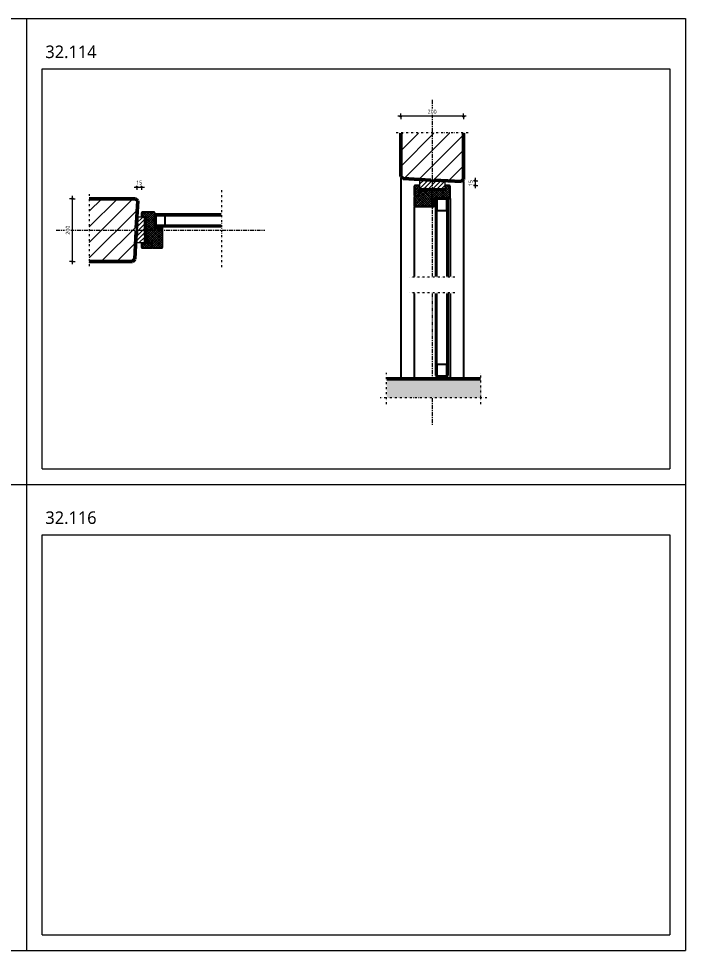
# Model space of a CAD drawing. Header units: millimetres. Extents: x -14863 to -6053, y 1430 to 7872.
# Drawn here: x -12778 to -10653, y 1430 to 4400 of the extents above; entities that cross this region are included whole.
import ezdxf

# ---------------------------------------------------------------- set-up
doc = ezdxf.new("R2010")
doc.units = ezdxf.units.MM
doc.linetypes.add('Dash dot', pattern=[15.875, 6.35, -4.7625, 0, -4.7625])
doc.linetypes.add('Grid Line', pattern=[22.225, 12.7, -3.175, 3.175, -3.175])
for name, color, linetype, lineweight in [('A-ANNO-DIMS', 211, 'Continuous', 13), ('A-ANNO-DIMS-5', 211, 'Continuous', 13), ('A-DETL', 90, 'Continuous', 18), ('A-DETL-GENF', 92, 'Continuous', 18), ('A-DETL-MBND', 5, 'Continuous', 25), ('A-DETL-THIN', 151, 'Continuous', 18), ('G-ANNO-TEXT', 231, 'Continuous', 13)]:
    doc.layers.add(name, color=color, linetype=linetype, lineweight=lineweight)
doc.styles.add('Segoe UI_2', font='segoeui.ttf', dxfattribs={"height": 12.5})
doc.styles.add('Segoe UI_4', font='segoeui.ttf', dxfattribs={"height": 40})
doc.dimstyles.new('2_5_mm', dxfattribs={"dimscale": 304.8, "dimtxt": 13.092049, "dimasz": 0.016404, "dimexe": 0.029528, "dimexo": 0.0625, "dimgap": 0.014764, "dimtad": 1, "dimdec": 0, "dimzin": 0, "dimdsep": 46, "dimtxsty": 'Segoe UI_2', "dimblk1": 'DOTBLANK', "dimblk2": 'DOTBLANK', "dimsah": 1, "dimcen": 0.09, "dimdle": 0.029528, "dimazin": 0, "dimtfac": 1, "dimtdec": 4, "dimtix": 1, "dimtmove": 0, "dimatfit": 3, "dimfxl": 0.029528, "dimfxlon": 1, "dimtvp": 1, "dimtfill": 1, "dimtolj": 1, "dimtzin": 0, "dimarcsym": 2})
pattern_1 = [(45, (12386.398, -3783.093), (-3.535534, 3.535534), []), (135, (12386.398, -3783.093), (-3.535534, -3.535534), [])]
pattern_2 = [(45, (0, 0), (-7.071068, 7.071068), [])]
pattern_3 = [(135, (3868.307, 11403.279), (-3.535534, -3.535534), []), (225, (3868.307, 11403.279), (3.535534, -3.535534), [])]

# ---------------------------------------------------------------- blocks, each defined once
blk = doc.blocks.new('32 stijl_dorpel_nastelkozijn - 67x114 _25sp_-4931823-32_1 Binnenkozijnen - hout')
at = {"layer": 'A-DETL-GENF', "lineweight": 13}
h = blk.add_hatch(dxfattribs=at)
h.set_pattern_fill('FP_8', color=256, style=0, pattern_type=2)
h.set_pattern_definition(pattern_1)
h.paths.add_polyline_path([(37, -114), (64, -114), (64.8, -113.9), (65.5, -113.6), (66.1, -113.1), (66.6, -112.5), (66.9, -111.8), (67, -111), (67, -51), (42, -51), (42, -3), (41.9, -2.2), (41.6, -1.5), (41.1, -0.9), (40.5, -0.4), (39.8, -0.1), (39, 0), (3, 0), (2.2, -0.1), (1.5, -0.4), (0.9, -0.9), (0.4, -1.5), (0.1, -2.2), (0, -3), (0, -15), (14, -15), (14, -70.4), (14.2, -70.4), (15.4, -70.6), (16.5, -71), (17.4, -71.8), (18.2, -72.7), (18.6, -73.8), (18.8, -75), (18.8, -85), (18.6, -86.2), (18.2, -87.4), (17.4, -88.3), (16.5, -89), (15.4, -89.5), (14, -89.7), (14, -97), (34, -97), (34, -111), (34.1, -111.8), (34.4, -112.5), (34.9, -113.1), (35.5, -113.6), (36.2, -113.9)])
h = blk.add_hatch(dxfattribs=at)
h.set_pattern_fill('FP_8', color=256, style=0, pattern_type=2)
h.set_pattern_definition(pattern_1)
h.paths.add_polyline_path([(3, -114), (31, -114), (31.8, -113.9), (32.5, -113.6), (33.1, -113.1), (33.6, -112.5), (33.9, -111.8), (34, -111), (34, -97), (0, -97), (0, -111), (0.1, -111.8), (0.4, -112.5), (0.9, -113.1), (1.5, -113.6), (2.2, -113.9)])
at = {"layer": 'A-DETL-GENF', "lineweight": 25}
for p, q in [((39, 0), (3, 0)), ((0, -3), (0, -15)), ((0, -15), (14, -15)), ((14, -15), (14, -70.4)), ((42, -51), (42, -3)), ((67, -51), (42, -51)), ((67, -111), (67, -51)), ((0, -97), (0, -111)), ((3, -114), (31, -114)), ((34, -97), (9.6, -97)), ((14, -89.6), (14, -97)), ((34, -111), (34, -97)), ((37, -114), (64, -114))]:
    blk.add_line(p, q, dxfattribs=at)
for centre, start, end in [((3, -3), 90, 180), ((39, -3), 0, 90), ((3, -111), 180, 270), ((31, -111), 270, 0), ((37, -111), 180, 270), ((64, -111), 270, 0)]:
    blk.add_arc(centre, 3, start, end, dxfattribs=at)
blk = doc.blocks.new('32 binnendeur-horizontaal - D 40 _sp25_-2392882-32_1 Binnenkozijnen - hout')
at = {"layer": 'A-DETL-GENF', "lineweight": 25}
for p, q in [((-682.7, -998.5), (-890, -998.5)), ((-890, -1002.5), (-681.7, -1002.5)), ((-681.7, -1002.5), (-711.7, -1002.5)), ((-711.7, -1002.5), (-711.7, -1034.5)), ((-681.7, -999.5), (-682.7, -998.5)), ((-681.7, -1002.5), (-681.7, -999.5)), ((-681.7, -1034.5), (-681.7, -1002.5)), ((-681.7, -1034.5), (-890, -1034.5)), ((-890, -1038.5), (-682.7, -1038.5)), ((-711.7, -1034.5), (-681.7, -1034.5)), ((-682.7, -1038.5), (-681.7, -1037.5)), ((-681.7, -1037.5), (-681.7, -1034.5))]:
    blk.add_line(p, q, dxfattribs=at)
at = {"layer": 'A-DETL-GENF'}
for p, q in [((-703.7, -993.5), (-678.7, -993.5)), ((-703.7, -998.5), (-703.7, -993.5)), ((-678.7, -998.5), (-703.7, -993.5)), ((-703.7, -998.5), (-678.7, -993.5)), ((-678.7, -998.5), (-703.7, -998.5)), ((-678.7, -993.5), (-678.7, -998.5))]:
    blk.add_line(p, q, dxfattribs=at)
blk = doc.blocks.new('28 prefabbeton sparingzijde - 200mm-4436565-32_1 Binnenkozijnen - hout')
at = {"layer": 'A-DETL-GENF', "lineweight": 13}
h = blk.add_hatch(dxfattribs=at)
h.set_pattern_fill('FP_189', color=256, style=0, pattern_type=2)
h.set_pattern_definition([(45, (12553.93, -3726.093), (-24.74874, 24.74874), [])])
h.paths.add_polyline_path([(138.5, -100), (145.8, -92.6), (155.1, 93.3), (148.5, 100), (1, 100), (1, -100), (74, -100)])
at = {"layer": 'A-DETL-GENF', "lineweight": 50}
for p, q in [((148.5, 100), (1, 100)), ((155.1, 93.3), (148.5, 100)), ((150.8, 6.1), (155.1, 93.3)), ((145.8, -92.6), (150.3, -3.9)), ((1, -100), (138.5, -100)), ((138.5, -100), (145.8, -92.6))]:
    blk.add_line(p, q, dxfattribs=at)
blk = doc.blocks.new('30 compressieband - B 15-4454862-32_1 Binnenkozijnen - hout')
at = {"layer": 'A-DETL-GENF', "lineweight": 13}
blk.add_hatch(color=256, dxfattribs=at).paths.add_polyline_path([(-713, 4.6), (-712.9, 3.4), (-712.4, 2.3), (-711.7, 1.4), (-710.7, 0.6), (-709.6, 0.2), (-708.4, 0), (-698.4, 0), (-697.2, 0.2), (-696.1, 0.6), (-695.1, 1.4), (-694.4, 2.3), (-693.9, 3.4), (-693.8, 4.6), (-693.9, 5.8), (-694.4, 6.9), (-695.1, 7.9), (-696.1, 8.6), (-697.2, 9.1), (-698.4, 9.2), (-708.4, 9.2), (-709.6, 9.1), (-710.7, 8.6), (-711.7, 7.9), (-712.4, 6.9), (-712.9, 5.8), (-713, 5)])
for p, q in [((-698.4, 9.2), (-708.4, 9.2)), ((-708.4, 0), (-698.4, 0))]:
    blk.add_line(p, q, dxfattribs=at)
at = {"layer": 'A-DETL-GENF'}
for centre, start, end in [((-708.4, 4.6), 90, 270), ((-698.4, 4.6), 270, 90)]:
    blk.add_arc(centre, 4.62, start, end, dxfattribs=at)
blk = doc.blocks.new('30 compressieband - B 15-4454864-32_1 Binnenkozijnen - hout')
at = {"layer": 'A-DETL-GENF', "lineweight": 13}
blk.add_hatch(color=256, dxfattribs=at).paths.add_polyline_path([(-710.4, 2), (-710.3, 1.5), (-710.1, 1), (-709.8, 0.6), (-709.4, 0.3), (-708.9, 0.1), (-708.4, 0), (-698.4, 0), (-697.9, 0.1), (-697.4, 0.3), (-697, 0.6), (-696.7, 1), (-696.5, 1.5), (-696.4, 2), (-696.5, 2.5), (-696.7, 3), (-697, 3.4), (-697.4, 3.7), (-697.9, 3.9), (-698.4, 4), (-708.4, 4), (-709, 3.9), (-709.4, 3.7), (-709.8, 3.4), (-710.1, 3), (-710.3, 2.5)])
for p, q in [((-698.4, 4), (-708.4, 4)), ((-708.4, 0), (-698.4, 0))]:
    blk.add_line(p, q, dxfattribs=at)
at = {"layer": 'A-DETL-GENF'}
for centre, start, end in [((-708.4, 2), 90, 270), ((-698.4, 2), 270, 90)]:
    blk.add_arc(centre, 2, start, end, dxfattribs=at)
blk = doc.blocks.new('00 afbreeklijn 1 s l - Type 1-2368132-32_1 Binnenkozijnen - hout')
at = {"layer": 'A-DETL-GENF', "linetype": 'Dash dot'}
blk.add_line((235, 0), (-15, 0), dxfattribs=at)
blk = doc.blocks.new('32 stijl_dorpel_nastelkozijn - 67x114 _25sp_-V93-32_1 Binnenkozijnen - hout')
at = {"layer": 'A-DETL-GENF', "lineweight": 13}
h = blk.add_hatch(dxfattribs=at)
h.set_pattern_fill('FP_199', color=256, style=0, pattern_type=2)
h.set_pattern_definition(pattern_3)
h.paths.add_polyline_path([(67, -51), (42, -51), (42, -3), (41.9, -2.2), (41.6, -1.5), (41.1, -0.9), (40.5, -0.4), (39.8, -0.1), (39, 0), (3, 0), (2.2, -0.1), (1.5, -0.4), (0.9, -0.9), (0.4, -1.5), (0.1, -2.2), (0, -3), (0, -15), (14, -15), (14, -70.4), (14.2, -70.4), (15.4, -70.6), (16.5, -71), (17.4, -71.8), (18.2, -72.7), (18.6, -73.8), (18.8, -75), (18.8, -85), (18.6, -86.2), (18.2, -87.4), (17.4, -88.3), (16.5, -89), (15.4, -89.5), (14, -89.7), (14, -97), (34, -97), (34, -111), (34.1, -111.8), (34.4, -112.5), (34.9, -113.1), (35.5, -113.6), (36.2, -113.9), (37, -114), (64, -114), (64.8, -113.9), (65.5, -113.6), (66.1, -113.1), (66.6, -112.5), (66.9, -111.8), (67, -111), (67, -84.2)])
h = blk.add_hatch(dxfattribs=at)
h.set_pattern_fill('FP_199', color=256, style=0, pattern_type=2)
h.set_pattern_definition(pattern_3)
h.paths.add_polyline_path([(34, -97), (0, -97), (0, -111), (0.1, -111.8), (0.4, -112.5), (0.9, -113.1), (1.5, -113.6), (2.2, -113.9), (3, -114), (31, -114), (31.8, -113.9), (32.5, -113.6), (33.1, -113.1), (33.6, -112.5), (33.9, -111.8), (34, -111)])
at = {"layer": 'A-DETL-GENF', "lineweight": 25}
for p, q in [((39, 0), (3, 0)), ((0, -3), (0, -15)), ((0, -15), (14, -15)), ((14, -15), (14, -70.4)), ((42, -51), (42, -3)), ((67, -51), (42, -51)), ((67, -111), (67, -51)), ((0, -97), (0, -111)), ((3, -114), (31, -114)), ((34, -97), (9.6, -97)), ((14, -89.6), (14, -97)), ((34, -111), (34, -97)), ((37, -114), (64, -114))]:
    blk.add_line(p, q, dxfattribs=at)
for centre, start, end in [((3, -3), 90, 180), ((39, -3), 0, 90), ((3, -111), 180, 270), ((31, -111), 270, 0), ((37, -111), 180, 270), ((64, -111), 270, 0)]:
    blk.add_arc(centre, 3, start, end, dxfattribs=at)
blk = doc.blocks.new('32 binnendeur-vertikaal - D 40 _sp25_-2402379-32_1 Binnenkozijnen - hout')
at = {"layer": 'A-DETL-GENF', "lineweight": 25}
for p, q in [((-920.3, -996.5), (-921.3, -997.5)), ((-921.3, -997.5), (-921.3, -1000.5)), ((-885.3, -1000.5), (-921.3, -1000.5)), ((-921.3, -1000.5), (-921.3, -1032.5)), ((-921.3, -1000.5), (-658.8, -1000.5)), ((-658.8, -996.5), (-920.3, -996.5)), ((-885.3, -1032.5), (-885.3, -1000.5)), ((-359.3, -996.5), (-604.8, -996.5)), ((-604.8, -1000.5), (-358.3, -1000.5)), ((-358.3, -1000.5), (-394.3, -1000.5)), ((-394.3, -1000.5), (-394.3, -1032.5)), ((-358.3, -997.5), (-359.3, -996.5)), ((-358.3, -1000.5), (-358.3, -997.5)), ((-358.3, -1032.5), (-358.3, -1000.5)), ((-921.3, -1032.5), (-921.3, -1035.5)), ((-921.3, -1032.5), (-885.3, -1032.5)), ((-658.8, -1032.5), (-921.3, -1032.5)), ((-921.3, -1035.5), (-920.3, -1036.5)), ((-920.3, -1036.5), (-658.8, -1036.5)), ((-358.3, -1032.5), (-604.8, -1032.5)), ((-604.8, -1036.5), (-359.3, -1036.5)), ((-394.3, -1032.5), (-358.3, -1032.5)), ((-359.3, -1036.5), (-358.3, -1035.5)), ((-358.3, -1035.5), (-358.3, -1032.5))]:
    blk.add_line(p, q, dxfattribs=at)
at = {"layer": 'A-DETL-GENF'}
for p, q in [((-381.3, -991.5), (-356.3, -991.5)), ((-381.3, -996.5), (-381.3, -991.5)), ((-356.3, -996.5), (-381.3, -991.5)), ((-381.3, -996.5), (-356.3, -991.5)), ((-356.3, -996.5), (-381.3, -996.5)), ((-356.3, -991.5), (-356.3, -996.5))]:
    blk.add_line(p, q, dxfattribs=at)
blk = doc.blocks.new('28 prefabbeton sparingzijde - 200mm-V94-32_1 Binnenkozijnen - hout')
at = {"layer": 'A-DETL-GENF', "lineweight": 13}
h = blk.add_hatch(dxfattribs=at)
h.set_pattern_fill('FP_200', color=256, style=0, pattern_type=2)
h.set_pattern_definition([(135, (4035.84, 11460.28), (-24.74874, -24.74874), [])])
h.paths.add_polyline_path([(155.1, 93.3), (148.5, 100), (1, 100), (1, -100), (138.5, -100), (145.8, -92.6), (152.9, 49.1)])
at = {"layer": 'A-DETL-GENF', "lineweight": 50}
for p, q in [((148.5, 100), (1, 100)), ((155.1, 93.3), (148.5, 100)), ((150.8, 6.1), (155.1, 93.3)), ((145.8, -92.6), (150.3, -3.9)), ((1, -100), (138.5, -100)), ((138.5, -100), (145.8, -92.6))]:
    blk.add_line(p, q, dxfattribs=at)
blk = doc.blocks.new('23 vloerweergave - 23 DI vloerweergave s e-4415480-32_1 Binnenkozijnen - hout')
at = {"layer": 'A-DETL-GENF', "linetype": 'Dash dot'}
blk.add_hatch(color=256, dxfattribs=at).paths.add_polyline_path([(149, -59), (149, 0), (-149, 0), (-149, -59), (-131.8, -59)])
for p, q in [((-150, -80), (-150, 20)), ((150, -59), (150, 20)), ((-151, -60), (-170, -60)), ((170, -60), (-149, -60)), ((150, -80), (150, -61))]:
    blk.add_line(p, q, dxfattribs=at)
at = {"layer": 'A-DETL-GENF', "lineweight": 50}
blk.add_line((149, 0), (-149, 0), dxfattribs=at)
blk = doc.blocks.new('00 afbreeklijn 2 s l - breed 50-2322962-32_1 Binnenkozijnen - hout')
at = {"layer": 'A-DETL-GENF', "linetype": 'Dash dot'}
for p, q in [((129, 50), (-15, 50)), ((129, 0), (-15, 0))]:
    blk.add_line(p, q, dxfattribs=at)
blk = doc.blocks.new('00 Afbreeklijn 0 s l - Type 1-2384940-32_1 Binnenkozijnen - hout')
at = {"layer": 'A-DETL-GENF', "linetype": 'Dash dot'}
blk.add_line((215, 0), (-15, 0), dxfattribs=at)
blk = doc.blocks.new('DIMBLOCK66-32_1 Binnenkozijnen - hout')
at = {"layer": 'A-ANNO-DIMS-5'}
for p, q in [((-12607.1, 3835.1), (-12607.1, 3617.1)), ((-12607.1, 3826.1), (-12616.1, 3826.1)), ((-12607.1, 3826.1), (-12598.1, 3826.1)), ((-12607.1, 3626.1), (-12616.1, 3626.1)), ((-12607.1, 3626.1), (-12598.1, 3626.1))]:
    blk.add_line(p, q, dxfattribs=at)
for centre in [(-12607.1, 3826.1), (-12607.1, 3626.1)]:
    blk.add_circle(centre, 2.5, dxfattribs=at)
at = {"layer": 'A-ANNO-DIMS-5', "color": 0, "insert": (-12627.9, 3711.8), "char_height": 12.5, "width": 34.277, "attachment_point": 1, "rotation": 90, "line_spacing_factor": 1.142579, "style": 'Segoe UI_2', "bg_fill": 3, "box_fill_scale": 1.25, "bg_fill_color": 9, "bg_fill_true_color": 13158600, "bg_fill_transparency": 0}
blk.add_mtext('200', dxfattribs=at)
blk = doc.blocks.new('_DotBlank')
at = {"color": 0, "linetype": 'ByBlock', "lineweight": -2}
blk.add_line((-0.5, 0), (-1, 0), dxfattribs=at)
blk.add_circle((0, 0), 0.5, dxfattribs=at)
blk = doc.blocks.new('DIMBLOCK67-32_1 Binnenkozijnen - hout')
at = {"layer": 'A-ANNO-DIMS-5'}
for p, q in [((-12410.4, 3863), (-12377.4, 3863)), ((-12401.4, 3863), (-12401.4, 3872)), ((-12401.4, 3863), (-12401.4, 3854)), ((-12386.4, 3863), (-12386.4, 3872)), ((-12386.4, 3863), (-12386.4, 3854))]:
    blk.add_line(p, q, dxfattribs=at)
for centre in [(-12401.4, 3863), (-12386.4, 3863)]:
    blk.add_circle(centre, 2.5, dxfattribs=at)
at = {"layer": 'A-ANNO-DIMS-5', "color": 0, "insert": (-12403.4, 3883.8), "char_height": 12.5, "width": 22.852, "attachment_point": 1, "line_spacing_factor": 1.142579, "style": 'Segoe UI_2', "bg_fill": 3, "box_fill_scale": 1.25, "bg_fill_color": 9, "bg_fill_true_color": 13158600, "bg_fill_transparency": 0}
blk.add_mtext('15', dxfattribs=at)
blk = doc.blocks.new('DIMBLOCK71-32_1 Binnenkozijnen - hout')
at = {"layer": 'A-ANNO-DIMS-5'}
for p, q in [((-11351.3, 4089), (-11569.3, 4089)), ((-11560.3, 4089), (-11560.3, 4098)), ((-11560.3, 4089), (-11560.3, 4080)), ((-11360.3, 4089), (-11360.3, 4098)), ((-11360.3, 4089), (-11360.3, 4080))]:
    blk.add_line(p, q, dxfattribs=at)
for centre in [(-11560.3, 4089), (-11360.3, 4089)]:
    blk.add_circle(centre, 2.5, dxfattribs=at)
at = {"layer": 'A-ANNO-DIMS-5', "color": 0, "insert": (-11474.6, 4109.8), "char_height": 12.5, "width": 34.277, "attachment_point": 1, "line_spacing_factor": 1.142579, "style": 'Segoe UI_2', "bg_fill": 3, "box_fill_scale": 1.25, "bg_fill_color": 9, "bg_fill_true_color": 13158600, "bg_fill_transparency": 0}
blk.add_mtext('200', dxfattribs=at)
blk = doc.blocks.new('DIMBLOCK72-32_1 Binnenkozijnen - hout')
at = {"layer": 'A-ANNO-DIMS-5'}
for p, q in [((-11323.4, 3892.3), (-11323.4, 3859.3)), ((-11323.4, 3883.3), (-11332.4, 3883.3)), ((-11323.4, 3868.3), (-11332.4, 3868.3)), ((-11323.4, 3883.3), (-11314.4, 3883.3)), ((-11323.4, 3868.3), (-11314.4, 3868.3))]:
    blk.add_line(p, q, dxfattribs=at)
for centre in [(-11323.4, 3883.3), (-11323.4, 3868.3)]:
    blk.add_circle(centre, 2.5, dxfattribs=at)
at = {"layer": 'A-ANNO-DIMS-5', "color": 0, "insert": (-11344.2, 3866.3), "char_height": 12.5, "width": 22.852, "attachment_point": 1, "rotation": 90, "line_spacing_factor": 1.142579, "style": 'Segoe UI_2', "bg_fill": 3, "box_fill_scale": 1.25, "bg_fill_color": 9, "bg_fill_true_color": 13158600, "bg_fill_transparency": 0}
blk.add_mtext('15', dxfattribs=at)

msp = doc.modelspace()

# ---------------------------------------------------------------- hatches: boundary and pattern name
at = {"layer": 'A-DETL-GENF', "lineweight": 13}
h = msp.add_hatch(dxfattribs=at)
h.set_pattern_fill('FP_129', color=9, style=0, pattern_type=2)
h.set_pattern_definition(pattern_2)
h.paths.add_polyline_path([(-11488.3, 3858.8), (-11418.7, 3858.8), (-11418.7, 3883.3), (-11438.6, 3884.3), (-11438.8, 3880.3), (-11480.5, 3882.4), (-11480.3, 3886.4), (-11500.3, 3887.4), (-11500.3, 3858.8), (-11489.5, 3858.8)])
h = msp.add_hatch(dxfattribs=at)
h.set_pattern_fill('FP_129', color=9, style=0, pattern_type=2)
h.set_pattern_definition(pattern_2)
h.paths.add_polyline_path([(-12405.5, 3686.1), (-12376.8, 3686.1), (-12376.8, 3767.7), (-12401.4, 3767.7), (-12402.4, 3747.7), (-12398.4, 3747.5), (-12400.5, 3705.9), (-12404.5, 3706.1)])

# ---------------------------------------------------------------- linework, layer by layer
at = {"layer": 'A-DETL'}
for p, q in [((-14853.2, 4400.1), (-10653.2, 4400.1)), ((-12753.2, 4400.1), (-12753.2, 1430.1)), ((-10653.2, 4400.1), (-10653.2, 1430.1)), ((-12703.2, 2965.1), (-12703.2, 4240.1)), ((-12703.2, 4240.1), (-10703.2, 4240.1)), ((-10703.2, 4240.1), (-10703.2, 2965.1)), ((-12703.2, 2965.1), (-10703.2, 2965.1)), ((-14853.2, 2915.1), (-10653.2, 2915.1)), ((-12703.2, 1480.1), (-12703.2, 2755.1)), ((-12703.2, 2755.1), (-10703.2, 2755.1)), ((-10703.2, 2755.1), (-10703.2, 1480.1)), ((-12703.2, 1480.1), (-10703.2, 1480.1)), ((-14853.2, 1430.1), (-10653.2, 1430.1))]:
    msp.add_line(p, q, dxfattribs=at)
at = {"layer": 'A-DETL', "linetype": 'Grid Line', "lineweight": 13}
for p, q in [((-11460.3, 4140.8), (-11460.3, 4036.8)), ((-11460.3, 4034.8), (-11460.3, 3577.9)), ((-12658.9, 3726.1), (-12554.9, 3726.1)), ((-12552.9, 3726.1), (-11993.9, 3726.1)), ((-11460.3, 3523.9), (-11460.3, 3251.4)), ((-11460.3, 3190.4), (-11460.3, 3105.8))]:
    msp.add_line(p, q, dxfattribs=at)
at = {"layer": 'A-DETL-MBND'}
for p, q in [((-11560.3, 3890.4), (-11560.3, 3250.9)), ((-11360.3, 3880.4), (-11360.3, 3250.9)), ((-11403.3, 3826.3), (-11403.3, 3577.9)), ((-11517.3, 3800.9), (-11517.3, 3577.9)), ((-11517.3, 3523.9), (-11517.3, 3251.4)), ((-11403.3, 3523.9), (-11403.3, 3250.9))]:
    msp.add_line(p, q, dxfattribs=at)
at = {"layer": 'A-DETL-THIN'}
for p, q in [((-11500.3, 3887.4), (-11500.3, 3858.8)), ((-11480.5, 3882.4), (-11480.3, 3886.4)), ((-11464.4, 3881.6), (-11480.5, 3882.4)), ((-11438.8, 3880.3), (-11454.4, 3881.1)), ((-11438.6, 3884.3), (-11438.8, 3880.3)), ((-11418.7, 3858.8), (-11418.7, 3883.3)), ((-11500.3, 3858.8), (-11488.3, 3858.8)), ((-11478.3, 3858.8), (-11418.7, 3858.8)), ((-12402.4, 3747.7), (-12398.4, 3747.5)), ((-12376.8, 3767.7), (-12401.4, 3767.7)), ((-12398.4, 3747.5), (-12399.2, 3732)), ((-12376.8, 3708.1), (-12376.8, 3767.7)), ((-12399.7, 3722), (-12400.5, 3705.9)), ((-12405.5, 3686.1), (-12376.8, 3686.1)), ((-12400.5, 3705.9), (-12404.5, 3706.1)), ((-12376.8, 3686.1), (-12376.8, 3698.1))]:
    msp.add_line(p, q, dxfattribs=at)

# ---------------------------------------------------------------- block references
at = {"layer": 'A-DETL-GENF', "linetype": 'Dash dot'}
for name, p in [('00 Afbreeklijn 0 s l - Type 1-2384940-32_1 Binnenkozijnen - hout', (-11560.3, 4035.8)), ('00 afbreeklijn 2 s l - breed 50-2322962-32_1 Binnenkozijnen - hout', (-11517.3, 3525.9)), ('23 vloerweergave - 23 DI vloerweergave s e-4415480-32_1 Binnenkozijnen - hout', (-11455.4, 3251.4))]:
    msp.add_blockref(name, p, dxfattribs=at)
at = {"layer": 'A-DETL-GENF', "lineweight": 50, "rotation": 270.0000000000002}
msp.add_blockref('28 prefabbeton sparingzijde - 200mm-V94-32_1 Binnenkozijnen - hout', (-11460.3, 4035.8), dxfattribs=at)
at = {"layer": 'A-DETL-GENF', "lineweight": 25}
for name, p, rotation in [('32 stijl_dorpel_nastelkozijn - 67x114 _25sp_-V93-32_1 Binnenkozijnen - hout', (-11403.3, 3868.3), 269.9999999999996), ('32 binnendeur-vertikaal - D 40 _sp25_-2402379-32_1 Binnenkozijnen - hout', (-12445.8, 4182.6), 90)]:
    msp.add_blockref(name, p, dxfattribs=dict(at, rotation=rotation))
at = {"layer": 'A-DETL-GENF', "lineweight": 13}
for name, p, rotation in [('30 compressieband - B 15-4454864-32_1 Binnenkozijnen - hout', (-10756.9, 3846.2), 357.1375947738884), ('30 compressieband - B 15-4454864-32_1 Binnenkozijnen - hout', (-12364.3, 4429.5), 87.1375947738881), ('30 compressieband - B 15-4454862-32_1 Binnenkozijnen - hout', (-12367.6, 4406.4), 89.99999999999999)]:
    msp.add_blockref(name, p, dxfattribs=dict(at, rotation=rotation))
at = {"layer": 'A-DETL-GENF', "linetype": 'Dash dot', "rotation": 90}
for name, p in [('00 Afbreeklijn 0 s l - Type 1-2384940-32_1 Binnenkozijnen - hout', (-12553.9, 3626.1)), ('00 afbreeklijn 1 s l - Type 1-2368132-32_1 Binnenkozijnen - hout', (-12132.1, 3618.6))]:
    msp.add_blockref(name, p, dxfattribs=at)
at = {"layer": 'A-DETL-GENF', "lineweight": 13}
msp.add_blockref('30 compressieband - B 15-4454862-32_1 Binnenkozijnen - hout', (-10779.9, 3849.5), dxfattribs=at)
at = {"layer": 'A-DETL-GENF', "lineweight": 50}
msp.add_blockref('28 prefabbeton sparingzijde - 200mm-4436565-32_1 Binnenkozijnen - hout', (-12553.9, 3726.1), dxfattribs=at)
at = {"layer": 'A-DETL-GENF', "lineweight": 25}
msp.add_blockref('32 stijl_dorpel_nastelkozijn - 67x114 _25sp_-4931823-32_1 Binnenkozijnen - hout', (-12386.4, 3783.1), dxfattribs=at)
at = {"layer": 'A-DETL-GENF', "rotation": 180}
msp.add_blockref('32 binnendeur-horizontaal - D 40 _sp25_-2392882-32_1 Binnenkozijnen - hout', (-13023.1, 2738.6), dxfattribs=at)

# ---------------------------------------------------------------- texts
at = {"layer": 'G-ANNO-TEXT', "color": 7, "char_height": 40, "width": 201.624, "attachment_point": 1, "style": 'Segoe UI_4'}
for s, insert in [('32.114', (-12692.9, 4314.4)), ('32.116', (-12692.9, 2829.4))]:
    msp.add_mtext(s, dxfattribs=dict(at, insert=insert))

# ---------------------------------------------------------------- dimensions: what is measured, and where the dimension line sits
at = {"layer": 'A-ANNO-DIMS'}
dim = msp.add_linear_dim(base=(-12386.4, 3863), p1=(-12401.4, 3854), p2=(-12386.4, 3854), dimstyle='2_5_mm', override={"dimpost": '<>', "dimfxl": 15}, dxfattribs=at)
dim.commit()
dim.dimension.update_dxf_attribs({"geometry": 'DIMBLOCK67-32_1 Binnenkozijnen - hout', "text_midpoint": (-12393.9, 3874)})

# ---------------------------------------------------------------- next in the draw order: dimensions: what is measured, and where the dimension line sits
dim = msp.add_linear_dim(base=(-11560.3, 4089), p1=(-11360.3, 4080), p2=(-11560.3, 4080), dimstyle='2_5_mm', override={"dimpost": '<>', "dimfxl": 200}, dxfattribs=at)
dim.commit()
dim.dimension.update_dxf_attribs({"geometry": 'DIMBLOCK71-32_1 Binnenkozijnen - hout', "text_midpoint": (-11460.3, 4099.9)})
for base, p1, p2, override, picture, middle in [((-11323.4, 3868.3), (-11332.4, 3883.3), (-11332.4, 3868.3), {"dimpost": '<>', "dimfxl": 15}, 'DIMBLOCK72-32_1 Binnenkozijnen - hout', (-11334.4, 3875.8)), ((-12607.1, 3626.1), (-12598.1, 3826.1), (-12598.1, 3626.1), {"dimpost": '<>', "dimfxl": 200}, 'DIMBLOCK66-32_1 Binnenkozijnen - hout', (-12618, 3726.1))]:
    dim = msp.add_linear_dim(base=base, p1=p1, p2=p2, angle=90, dimstyle='2_5_mm', override=override, dxfattribs=at)
    dim.commit()
    dim.dimension.update_dxf_attribs({"geometry": picture, "text_midpoint": middle})

doc.saveas('drawing.dxf')
